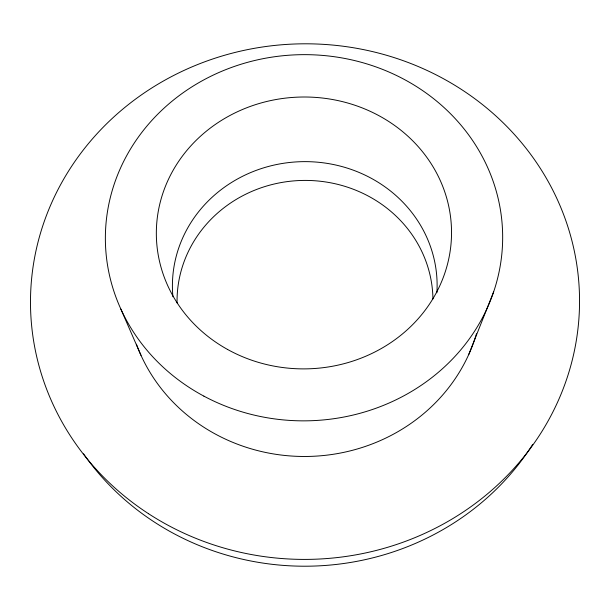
<?xml version="1.0" encoding="UTF-8"?>
<svg xmlns="http://www.w3.org/2000/svg" width="610" height="610" viewBox="0 0 610 610"><rect width="100%" height="100%" fill="white"/><g stroke="black" fill="none" stroke-linecap="round" stroke-linejoin="round"><path stroke-width="0.91" d="M468.678 354.662L493.65 291.824M120.849 309.056L141.009 355.371M476.479 333.739A178.105 166.934 -0.9 0 1 310.307 456.387A178.105 166.934 -0.9 0 1 136.419 344.192M172.92 296.765A132.355 123.975 -0.9 0 1 302.911 161.65A132.355 123.975 -0.9 0 1 436.882 292.785M532.713 444.362A265.35 250.344 -0.9 0 1 83.555 453.832M177.068 302.972A127.955 120.429 -0.9 0 1 303.109 180.43A127.955 120.429 -0.9 0 1 432.94 298.946M203.87 396.119A198.654 183.099 -0.9 0 0 502.663 238.152A198.654 183.099 -0.9 0 0 205.509 78.98A198.654 183.099 -0.9 0 0 203.87 396.119M227.614 349.484A147.605 135.939 -0.9 0 0 451.507 235.292A147.605 135.939 -0.9 0 0 232.685 114.062A147.605 135.939 -0.9 0 0 227.614 349.484M148.497 513.689A274.531 257.794 -0.9 0 0 578.6 322.492A274.531 257.794 -0.9 0 0 187.956 68.633A274.531 257.794 -0.9 0 0 148.497 513.689"/></g></svg>
